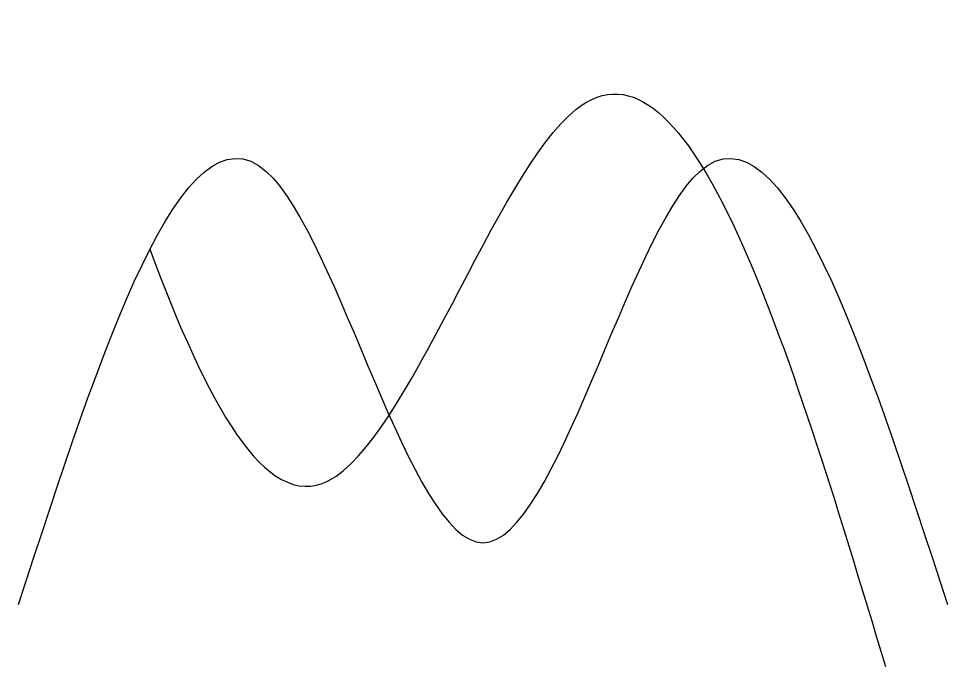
# Model space of a CAD drawing. Header units: millimetres. Extents: x 0 to 30, y 0 to 20.9.
import ezdxf

# ---------------------------------------------------------------- set-up
doc = ezdxf.new("R2010")
doc.units = ezdxf.units.MM
doc.layers.get('0').update_dxf_attribs({"lineweight": 25})

msp = doc.modelspace()

# ---------------------------------------------------------------- linework, layer by layer
for points, knots in [([(4.24, 13.484), (6.075, 8.555), (10.328, 0.449), (19.473, 28.276), (24.842, 10.471), (28, 0)], [4.692565, 4.692565, 4.692565, 4.692565, 16.124515, 30.546721, 51.137981, 51.137981, 51.137981, 51.137981]), ([(0, 2), (2.656, 10.199), (7.599, 25.463), (15, -5.933), (22.401, 25.463), (27.344, 10.199), (30, 2)], [0, 0, 0, 0, 16.124515, 30.016959, 43.909403, 60.033919, 60.033919, 60.033919, 60.033919])]:
    msp.add_open_spline(points, degree=3, knots=knots)

doc.saveas('drawing.dxf')
